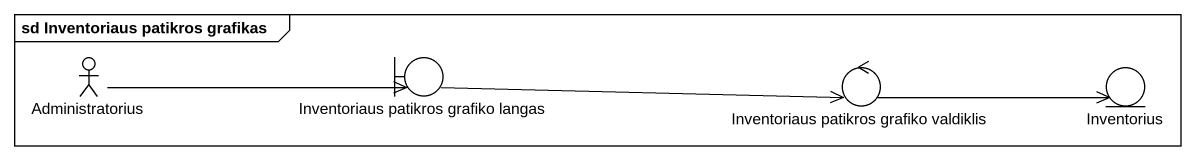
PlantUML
@startuml
mainframe sd Inventoriaus patikros grafikas
actor Administratorius
boundary "Inventoriaus patikros grafiko langas" as Inventoriaus_patikros
control "Inventoriaus patikros grafiko valdiklis" as Inventoriaus_patikros_2
entity Inventorius
Administratorius -right-> Inventoriaus_patikros
Inventoriaus_patikros -right-> Inventoriaus_patikros_2
Inventoriaus_patikros_2 -right-> Inventorius
@enduml
